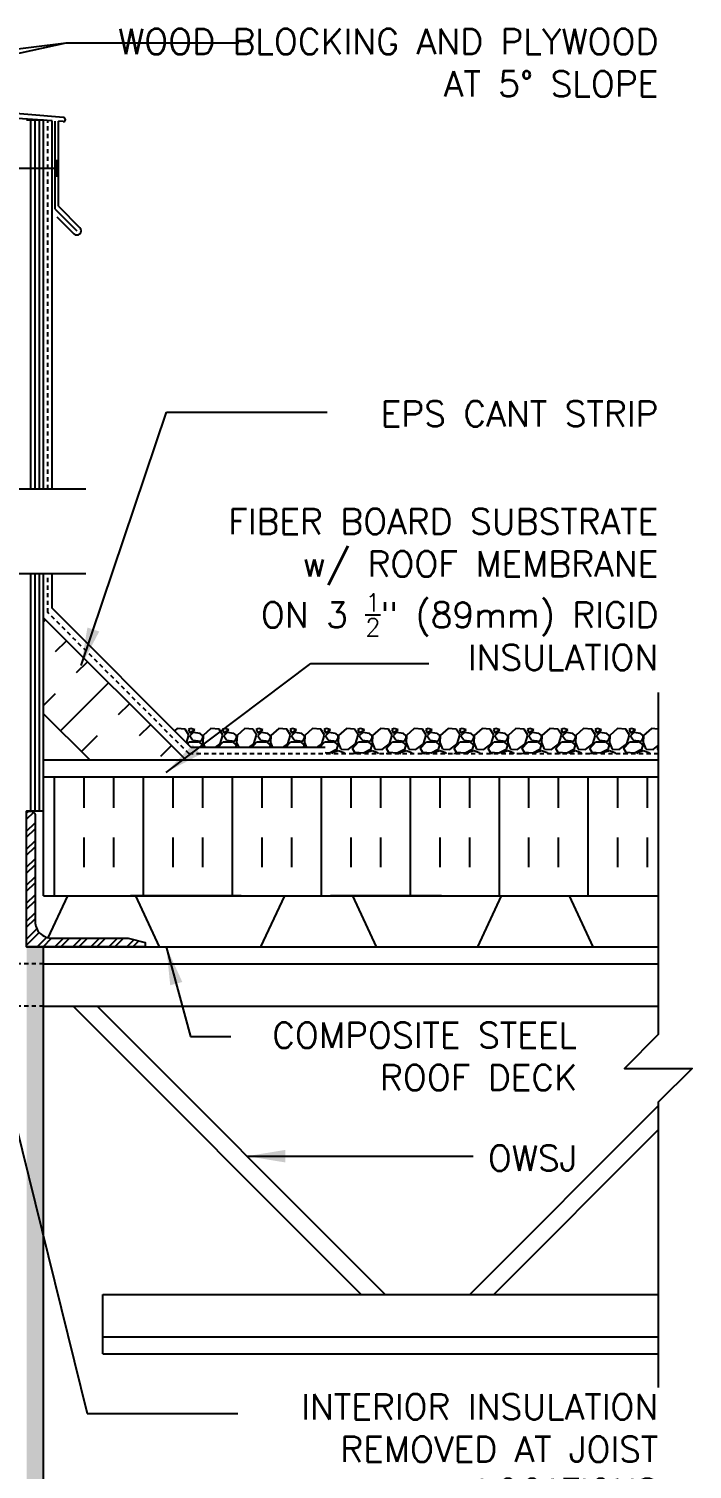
# Model space of a CAD drawing. Header units: inches. Extents: x 188 to 308, y 239 to 325.
# Drawn here: x 288.6 to 308.17, y 282.14 to 324.62 of the extents above; entities that cross this region are included whole.
import ezdxf

# ---------------------------------------------------------------- set-up
doc = ezdxf.new("R2010")
doc.units = ezdxf.units.IN
doc.header["$LTSCALE"] = 0.5
doc.header["$MEASUREMENT"] = 0
doc.linetypes.add('DASHED2', pattern=[0.375, 0.25, -0.125])
doc.linetypes.add('HIDDEN2', pattern=[0.1875, 0.125, -0.0625])
for name, color, linetype in [('HATCH', 12, 'Continuous'), ('line25', 2, 'Continuous'), ('LINE50', 5, 'Continuous'), ('LINE9', 9, 'Continuous'), ('TEXT', 4, 'Continuous')]:
    doc.layers.add(name, color=color, linetype=linetype)
doc.styles.add('DIM', font='romans.shx', dxfattribs={"width": 0.7})
doc.styles.add('ROMANS', font='romans.shx', dxfattribs={"height": 1.125})
doc.dimstyles.new('ext_12', dxfattribs={"dimscale": 12, "dimtxt": 0.09375, "dimasz": 0.09375, "dimexe": 0.09375, "dimexo": 0.0625, "dimgap": 0.0625, "dimtad": 1, "dimdec": 1, "dimzin": 3, "dimdsep": 46, "dimlunit": 4, "dimtxsty": 'DIM', "dimcen": 0.09, "dimdle": 0.09375, "dimclrt": 4, "dimadec": 0, "dimazin": 0, "dimtfac": 1, "dimtdec": 1, "dimtmove": 2, "dimatfit": 3, "dimfxl": 1, "dimfrac": 2, "dimtolj": 1, "dimtzin": 0, "dimarcsym": 0})

msp = doc.modelspace()

# ---------------------------------------------------------------- hatches: boundary and pattern name
at = {"layer": 'HATCH'}
h = msp.add_hatch(dxfattribs=at)
h.set_pattern_fill('INSUL', color=256, scale=7, angle=45, style=0)
h.set_pattern_definition([(45, (181.73, 144.1496), (-1.856155, 1.856155), []), (45, (181.1114, 144.7683), (-1.856155, 1.856155), [0.875, -0.875]), (45, (180.4927, 145.387), (-1.856155, 1.856155), [0.875, -0.875])])
h.paths.add_polyline_path([(290.282, 303.176), (293.11, 303.176), (289.033, 307.252), (289.033, 304.424)])
h = msp.add_hatch(dxfattribs=at)
h.set_pattern_fill('INSUL', color=256, scale=7, angle=90, style=0)
h.set_pattern_definition([(90, (181.73, 144.1496), (-2.625, 2e-16), []), (90, (180.855, 144.1496), (-2.625, 2e-16), [0.875, -0.875]), (90, (179.98, 144.1496), (-2.625, 2e-16), [0.875, -0.875])])
h.paths.add_polyline_path([(289.033, 302.551), (289.033, 299.051), (307.173, 299.051), (307.173, 302.551)])
h = msp.add_hatch(dxfattribs=at)
h.set_pattern_fill('ANSI32', color=256, style=0)
h.set_pattern_definition([(45, (169.51458, 42.46265), (-0.26516504, 0.26516504), []), (45, (169.69136, 42.46265), (-0.26516504, 0.26516504), [])])
h.paths.add_polyline_path([(288.783, 298.301), (288.783, 301.426, 0.414214), (288.658, 301.551), (288.533, 301.551), (288.533, 297.551), (292.033, 297.551), (292.033, 297.676), (291.533, 297.801), (289.283, 297.801, -0.414214)])
h = msp.add_hatch(dxfattribs=at)
h.set_pattern_fill('AR-SAND', color=256, scale=0.25, style=0)
h.set_pattern_definition([(37.5, (113.52773, 33.10064), (-0.01574834, 0.48170594), [0, -0.38, 0, -0.425, 0, -0.40625]), (7.5, (113.5277, 33.10064), (0.4424442, 0.7055365), [0, -0.205, 0, -0.3425, 0, -0.13125]), (327.5, (113.22023, 33.10064), (0.77853547, 0.00141476), [0, -0.125, 0, -0.45, 0, -0.5875]), (317.5, (113.2202, 33.10064), (0.7515317, 0.2194189), [0, -0.0625, 0, -0.295, 0, -0.3375])])
h.paths.add_polyline_path([(289.033, 297.551), (288.533, 297.551), (288.533, 281.491), (288.533, 272.491), (289.033, 272.491)])

# ---------------------------------------------------------------- linework, layer by layer
at = {"color": 192}
for p, q in [((292.448, 297.551), (295.448, 297.551)), ((298.846, 297.551), (301.846, 297.551)), ((305.245, 297.551), (307.173, 297.551))]:
    msp.add_line(p, q, dxfattribs=at)
at = {"layer": 'HATCH'}
for p, q in [((289.624, 322.003), (268.658, 323.837)), ((289.283, 321.91), (287.976, 322.001)), ((288.658, 311.051), (288.658, 321.927)), ((288.783, 311.051), (288.783, 321.927)), ((288.908, 311.051), (288.908, 321.927)), ((289.283, 311.051), (289.283, 321.91)), ((289.377, 319.305), (289.377, 321.902)), ((289.614, 321.89), (289.471, 321.899)), ((289.471, 319.388), (289.471, 321.899)), ((289.377, 319.305), (290.014, 318.668)), ((289.427, 319.078), (289.925, 318.58)), ((289.471, 319.388), (290.102, 318.756)), ((288.658, 301.551), (288.658, 308.551)), ((288.783, 301.551), (288.783, 308.551)), ((288.908, 301.551), (288.908, 308.551)), ((289.283, 307.533), (289.283, 308.551)), ((293.39, 303.426), (289.283, 307.533)), ((292.97, 303.989), (292.895, 303.921)), ((293.21, 303.969), (292.97, 303.989)), ((293.322, 303.79), (293.212, 303.97)), ((293.249, 303.567), (293.32, 303.789)), ((293.38, 303.989), (293.31, 303.959)), ((293.31, 303.96), (293.35, 303.86)), ((293.35, 303.86), (293.5, 303.95)), ((293.45, 303.87), (293.35, 303.77)), ((293.35, 303.77), (293.43, 303.65)), ((293.5, 303.95), (293.38, 303.99)), ((293.651, 303.84), (293.451, 303.87)), ((293.732, 303.768), (293.652, 303.838)), ((293.74, 303.78), (293.73, 303.57)), ((293.73, 303.71), (293.73, 303.77)), ((293.97, 303.989), (293.74, 303.779)), ((294.21, 303.969), (293.97, 303.989)), ((294.322, 303.79), (294.212, 303.97)), ((294.24, 303.539), (294.32, 303.789)), ((294.38, 303.989), (294.31, 303.959)), ((294.31, 303.96), (294.35, 303.86)), ((294.35, 303.86), (294.5, 303.95)), ((294.45, 303.87), (294.35, 303.77)), ((294.35, 303.77), (294.43, 303.65)), ((294.5, 303.95), (294.38, 303.99)), ((294.651, 303.84), (294.451, 303.87)), ((294.732, 303.768), (294.652, 303.838)), ((294.74, 303.78), (294.73, 303.57)), ((294.73, 303.71), (294.73, 303.77)), ((294.97, 303.989), (294.74, 303.779)), ((295.21, 303.969), (294.97, 303.989)), ((295.322, 303.79), (295.212, 303.97)), ((295.24, 303.539), (295.32, 303.789)), ((295.38, 303.989), (295.31, 303.959)), ((295.31, 303.96), (295.35, 303.86)), ((295.35, 303.86), (295.5, 303.95)), ((295.45, 303.87), (295.35, 303.77)), ((295.35, 303.77), (295.43, 303.65)), ((295.5, 303.95), (295.38, 303.99)), ((295.651, 303.84), (295.451, 303.87)), ((295.732, 303.768), (295.652, 303.838)), ((295.74, 303.78), (295.73, 303.57)), ((295.73, 303.71), (295.73, 303.77)), ((295.97, 303.989), (295.74, 303.779)), ((296.21, 303.969), (295.97, 303.989)), ((296.322, 303.79), (296.212, 303.97)), ((296.24, 303.539), (296.32, 303.789)), ((296.38, 303.989), (296.31, 303.959)), ((296.31, 303.96), (296.35, 303.86)), ((296.35, 303.86), (296.5, 303.95)), ((296.45, 303.87), (296.35, 303.77)), ((296.35, 303.77), (296.43, 303.65)), ((296.5, 303.95), (296.38, 303.99)), ((296.651, 303.84), (296.451, 303.87)), ((296.732, 303.768), (296.652, 303.838)), ((296.74, 303.78), (296.73, 303.57)), ((296.73, 303.71), (296.73, 303.77)), ((296.97, 303.989), (296.74, 303.779)), ((297.21, 303.969), (296.97, 303.989)), ((297.322, 303.79), (297.212, 303.97)), ((297.24, 303.539), (297.32, 303.789)), ((297.38, 303.989), (297.31, 303.959)), ((297.31, 303.96), (297.35, 303.86)), ((297.35, 303.86), (297.5, 303.95)), ((297.45, 303.87), (297.35, 303.77)), ((297.35, 303.77), (297.43, 303.65)), ((297.5, 303.95), (297.38, 303.99)), ((297.651, 303.84), (297.451, 303.87)), ((297.732, 303.768), (297.652, 303.838)), ((297.74, 303.78), (297.73, 303.57)), ((297.73, 303.71), (297.73, 303.77)), ((297.97, 303.989), (297.74, 303.779)), ((298.21, 303.969), (297.97, 303.989)), ((298.322, 303.79), (298.212, 303.97)), ((298.24, 303.539), (298.32, 303.789)), ((298.38, 303.989), (298.31, 303.959)), ((298.31, 303.96), (298.35, 303.86)), ((298.35, 303.86), (298.5, 303.95)), ((298.45, 303.87), (298.35, 303.77)), ((298.35, 303.77), (298.43, 303.65)), ((298.5, 303.95), (298.38, 303.99)), ((298.651, 303.84), (298.451, 303.87)), ((298.732, 303.768), (298.652, 303.838)), ((298.74, 303.78), (298.73, 303.57)), ((298.73, 303.71), (298.73, 303.77)), ((298.97, 303.989), (298.74, 303.779)), ((299.21, 303.969), (298.97, 303.989)), ((299.322, 303.79), (299.212, 303.97)), ((299.24, 303.539), (299.32, 303.789)), ((299.38, 303.989), (299.31, 303.959)), ((299.31, 303.96), (299.35, 303.86)), ((299.35, 303.86), (299.5, 303.95)), ((299.45, 303.87), (299.35, 303.77)), ((299.35, 303.77), (299.43, 303.65)), ((299.5, 303.95), (299.38, 303.99)), ((299.651, 303.84), (299.451, 303.87)), ((299.732, 303.768), (299.652, 303.838)), ((299.74, 303.78), (299.73, 303.57)), ((299.73, 303.71), (299.73, 303.77)), ((299.97, 303.989), (299.74, 303.779)), ((300.21, 303.969), (299.97, 303.989)), ((300.322, 303.79), (300.212, 303.97)), ((300.24, 303.539), (300.32, 303.789)), ((300.38, 303.989), (300.31, 303.959)), ((300.31, 303.96), (300.35, 303.86)), ((300.35, 303.86), (300.5, 303.95)), ((300.45, 303.87), (300.35, 303.77)), ((300.35, 303.77), (300.43, 303.65)), ((300.5, 303.95), (300.38, 303.99)), ((300.651, 303.84), (300.451, 303.87)), ((300.732, 303.768), (300.652, 303.838)), ((300.74, 303.78), (300.73, 303.57)), ((300.73, 303.71), (300.73, 303.77)), ((300.97, 303.989), (300.74, 303.779)), ((301.21, 303.969), (300.97, 303.989)), ((301.322, 303.79), (301.212, 303.97)), ((301.24, 303.539), (301.32, 303.789)), ((301.38, 303.989), (301.31, 303.959)), ((301.31, 303.96), (301.35, 303.86)), ((301.35, 303.86), (301.5, 303.95)), ((301.45, 303.87), (301.35, 303.77)), ((301.35, 303.77), (301.43, 303.65)), ((301.5, 303.95), (301.38, 303.99)), ((301.651, 303.84), (301.451, 303.87)), ((301.732, 303.768), (301.652, 303.838)), ((301.74, 303.78), (301.73, 303.57)), ((301.73, 303.71), (301.73, 303.77)), ((301.97, 303.989), (301.74, 303.779)), ((302.21, 303.969), (301.97, 303.989)), ((302.322, 303.79), (302.212, 303.97)), ((302.24, 303.539), (302.32, 303.789)), ((302.38, 303.989), (302.31, 303.959)), ((302.31, 303.96), (302.35, 303.86)), ((302.35, 303.86), (302.5, 303.95)), ((302.45, 303.87), (302.35, 303.77)), ((302.35, 303.77), (302.43, 303.65)), ((302.5, 303.95), (302.38, 303.99)), ((302.651, 303.84), (302.451, 303.87)), ((302.732, 303.768), (302.652, 303.838)), ((302.74, 303.78), (302.73, 303.57)), ((302.73, 303.71), (302.73, 303.77)), ((302.97, 303.989), (302.74, 303.779)), ((303.21, 303.969), (302.97, 303.989)), ((303.322, 303.79), (303.212, 303.97)), ((303.24, 303.539), (303.32, 303.789)), ((303.38, 303.989), (303.31, 303.959)), ((303.31, 303.96), (303.35, 303.86)), ((303.35, 303.86), (303.5, 303.95)), ((303.45, 303.87), (303.35, 303.77)), ((303.35, 303.77), (303.43, 303.65)), ((303.5, 303.95), (303.38, 303.99)), ((303.651, 303.84), (303.451, 303.87)), ((303.732, 303.768), (303.652, 303.838)), ((303.74, 303.78), (303.73, 303.57)), ((303.73, 303.71), (303.73, 303.77)), ((303.97, 303.989), (303.74, 303.779)), ((304.21, 303.969), (303.97, 303.989)), ((304.322, 303.79), (304.212, 303.97)), ((304.24, 303.539), (304.32, 303.789)), ((304.38, 303.989), (304.31, 303.959)), ((304.31, 303.96), (304.35, 303.86)), ((304.35, 303.86), (304.5, 303.95)), ((304.45, 303.87), (304.35, 303.77)), ((304.35, 303.77), (304.43, 303.65)), ((304.5, 303.95), (304.38, 303.99)), ((304.651, 303.84), (304.451, 303.87)), ((304.732, 303.768), (304.652, 303.838)), ((304.74, 303.78), (304.73, 303.57)), ((304.73, 303.71), (304.73, 303.77)), ((304.97, 303.989), (304.74, 303.779)), ((305.21, 303.969), (304.97, 303.989)), ((305.322, 303.79), (305.212, 303.97)), ((305.24, 303.539), (305.32, 303.789)), ((305.38, 303.989), (305.31, 303.959)), ((305.31, 303.96), (305.35, 303.86)), ((305.35, 303.86), (305.5, 303.95)), ((305.45, 303.87), (305.35, 303.77)), ((305.35, 303.77), (305.43, 303.65)), ((305.5, 303.95), (305.38, 303.99)), ((305.651, 303.84), (305.451, 303.87)), ((305.732, 303.768), (305.652, 303.838)), ((305.74, 303.78), (305.73, 303.57)), ((305.73, 303.71), (305.73, 303.77)), ((305.97, 303.989), (305.74, 303.779)), ((306.21, 303.969), (305.97, 303.989)), ((306.322, 303.79), (306.212, 303.97)), ((306.24, 303.539), (306.32, 303.789)), ((306.38, 303.989), (306.31, 303.959)), ((306.31, 303.96), (306.35, 303.86)), ((306.35, 303.86), (306.5, 303.95)), ((306.45, 303.87), (306.35, 303.77)), ((306.35, 303.77), (306.43, 303.65)), ((306.5, 303.95), (306.38, 303.99)), ((306.651, 303.84), (306.451, 303.87)), ((306.732, 303.768), (306.652, 303.838)), ((306.74, 303.78), (306.73, 303.57)), ((306.73, 303.71), (306.73, 303.77)), ((306.97, 303.989), (306.74, 303.779)), ((307.173, 303.972), (306.97, 303.989)), ((293.276, 303.54), (293.33, 303.599)), ((293.33, 303.6), (293.59, 303.6)), ((297.339, 303.426), (293.39, 303.426)), ((293.43, 303.649), (293.68, 303.619)), ((293.59, 303.601), (293.72, 303.511)), ((293.68, 303.62), (293.73, 303.71)), ((293.72, 303.509), (293.696, 303.426)), ((293.729, 303.571), (293.79, 303.426)), ((294.092, 303.426), (294.24, 303.54)), ((294.174, 303.426), (294.33, 303.599)), ((294.33, 303.6), (294.59, 303.6)), ((294.43, 303.649), (294.68, 303.619)), ((294.59, 303.601), (294.72, 303.511)), ((294.68, 303.62), (294.73, 303.71)), ((294.72, 303.509), (294.696, 303.426)), ((294.729, 303.571), (294.79, 303.426)), ((295.092, 303.426), (295.24, 303.54)), ((295.174, 303.426), (295.33, 303.599)), ((295.33, 303.6), (295.59, 303.6)), ((295.43, 303.649), (295.68, 303.619)), ((295.59, 303.601), (295.72, 303.511)), ((295.68, 303.62), (295.73, 303.71)), ((295.72, 303.509), (295.696, 303.426)), ((295.729, 303.571), (295.79, 303.426)), ((296.092, 303.426), (296.24, 303.54)), ((296.174, 303.426), (296.33, 303.599)), ((296.33, 303.6), (296.59, 303.6)), ((296.43, 303.649), (296.68, 303.619)), ((296.59, 303.601), (296.72, 303.511)), ((296.68, 303.62), (296.73, 303.71)), ((296.72, 303.509), (296.696, 303.426)), ((296.729, 303.571), (296.79, 303.426)), ((297.092, 303.426), (297.24, 303.54)), ((297.174, 303.426), (297.33, 303.599)), ((297.33, 303.6), (297.59, 303.6)), ((297.339, 303.301), (297.339, 303.301)), ((297.43, 303.649), (297.68, 303.619)), ((297.681, 303.369), (297.471, 303.259)), ((297.57, 303.29), (297.73, 303.34)), ((297.59, 303.601), (297.72, 303.511)), ((297.68, 303.62), (297.73, 303.71)), ((297.72, 303.509), (297.68, 303.369)), ((297.729, 303.571), (297.809, 303.381)), ((297.73, 303.339), (297.89, 303.279)), ((297.81, 303.379), (298.02, 303.369)), ((298.02, 303.37), (298.24, 303.54)), ((298.15, 303.399), (298.33, 303.599)), ((298.222, 303.279), (298.152, 303.399)), ((298.33, 303.6), (298.59, 303.6)), ((298.43, 303.649), (298.68, 303.619)), ((298.681, 303.369), (298.471, 303.259)), ((298.57, 303.29), (298.73, 303.34)), ((298.59, 303.601), (298.72, 303.511)), ((298.68, 303.62), (298.73, 303.71)), ((298.72, 303.509), (298.68, 303.369)), ((298.729, 303.571), (298.809, 303.381)), ((298.73, 303.339), (298.89, 303.279)), ((298.81, 303.379), (299.02, 303.369)), ((299.02, 303.37), (299.24, 303.54)), ((299.15, 303.399), (299.33, 303.599)), ((299.222, 303.279), (299.152, 303.399)), ((299.33, 303.6), (299.59, 303.6)), ((299.43, 303.649), (299.68, 303.619)), ((299.681, 303.369), (299.471, 303.259)), ((299.57, 303.29), (299.73, 303.34)), ((299.59, 303.601), (299.72, 303.511)), ((299.68, 303.62), (299.73, 303.71)), ((299.72, 303.509), (299.68, 303.369)), ((299.729, 303.571), (299.809, 303.381)), ((299.73, 303.339), (299.89, 303.279)), ((299.81, 303.379), (300.02, 303.369)), ((300.02, 303.37), (300.24, 303.54)), ((300.15, 303.399), (300.33, 303.599)), ((300.222, 303.279), (300.152, 303.399)), ((300.33, 303.6), (300.59, 303.6)), ((300.43, 303.649), (300.68, 303.619)), ((300.681, 303.369), (300.471, 303.259)), ((300.57, 303.29), (300.73, 303.34)), ((300.59, 303.601), (300.72, 303.511)), ((300.68, 303.62), (300.73, 303.71)), ((300.72, 303.509), (300.68, 303.369)), ((300.729, 303.571), (300.809, 303.381)), ((300.73, 303.339), (300.89, 303.279)), ((300.81, 303.379), (301.02, 303.369)), ((301.02, 303.37), (301.24, 303.54)), ((301.15, 303.399), (301.33, 303.599)), ((301.222, 303.279), (301.152, 303.399)), ((301.33, 303.6), (301.59, 303.6)), ((301.43, 303.649), (301.68, 303.619)), ((301.681, 303.369), (301.471, 303.259)), ((301.57, 303.29), (301.73, 303.34)), ((301.59, 303.601), (301.72, 303.511)), ((301.68, 303.62), (301.73, 303.71)), ((301.72, 303.509), (301.68, 303.369)), ((301.729, 303.571), (301.809, 303.381)), ((301.73, 303.339), (301.89, 303.279)), ((301.81, 303.379), (302.02, 303.369)), ((302.02, 303.37), (302.24, 303.54)), ((302.15, 303.399), (302.33, 303.599)), ((302.222, 303.279), (302.152, 303.399)), ((302.33, 303.6), (302.59, 303.6)), ((302.43, 303.649), (302.68, 303.619)), ((302.681, 303.369), (302.471, 303.259)), ((302.57, 303.29), (302.73, 303.34)), ((302.59, 303.601), (302.72, 303.511)), ((302.68, 303.62), (302.73, 303.71)), ((302.72, 303.509), (302.68, 303.369)), ((302.729, 303.571), (302.809, 303.381)), ((302.73, 303.339), (302.89, 303.279)), ((302.81, 303.379), (303.02, 303.369)), ((303.02, 303.37), (303.24, 303.54)), ((303.15, 303.399), (303.33, 303.599)), ((303.222, 303.279), (303.152, 303.399)), ((303.33, 303.6), (303.59, 303.6)), ((303.43, 303.649), (303.68, 303.619)), ((303.681, 303.369), (303.471, 303.259)), ((303.57, 303.29), (303.73, 303.34)), ((303.59, 303.601), (303.72, 303.511)), ((303.68, 303.62), (303.73, 303.71)), ((303.72, 303.509), (303.68, 303.369)), ((303.729, 303.571), (303.809, 303.381)), ((303.73, 303.339), (303.89, 303.279)), ((303.81, 303.379), (304.02, 303.369)), ((304.02, 303.37), (304.24, 303.54)), ((304.15, 303.399), (304.33, 303.599)), ((304.222, 303.279), (304.152, 303.399)), ((304.33, 303.6), (304.59, 303.6)), ((304.43, 303.649), (304.68, 303.619)), ((304.681, 303.369), (304.471, 303.259)), ((304.57, 303.29), (304.73, 303.34)), ((304.59, 303.601), (304.72, 303.511)), ((304.68, 303.62), (304.73, 303.71)), ((304.72, 303.509), (304.68, 303.369)), ((304.729, 303.571), (304.809, 303.381)), ((304.73, 303.339), (304.89, 303.279)), ((304.81, 303.379), (305.02, 303.369)), ((305.02, 303.37), (305.24, 303.54)), ((305.15, 303.399), (305.33, 303.599)), ((305.222, 303.279), (305.152, 303.399)), ((305.33, 303.6), (305.59, 303.6)), ((305.43, 303.649), (305.68, 303.619)), ((305.681, 303.369), (305.471, 303.259)), ((305.57, 303.29), (305.73, 303.34)), ((305.59, 303.601), (305.72, 303.511)), ((305.68, 303.62), (305.73, 303.71)), ((305.72, 303.509), (305.68, 303.369)), ((305.729, 303.571), (305.809, 303.381)), ((305.73, 303.339), (305.89, 303.279)), ((305.81, 303.379), (306.02, 303.369)), ((306.02, 303.37), (306.24, 303.54)), ((306.15, 303.399), (306.33, 303.6)), ((306.222, 303.279), (306.152, 303.399)), ((306.33, 303.6), (306.59, 303.6)), ((306.43, 303.649), (306.68, 303.619)), ((306.681, 303.369), (306.471, 303.259)), ((306.57, 303.29), (306.73, 303.34)), ((306.59, 303.601), (306.72, 303.511)), ((306.68, 303.62), (306.73, 303.71)), ((306.72, 303.509), (306.68, 303.369)), ((306.729, 303.571), (306.809, 303.381)), ((306.73, 303.339), (306.89, 303.279)), ((306.81, 303.379), (307.02, 303.369)), ((307.02, 303.37), (307.173, 303.489)), ((307.15, 303.399), (307.173, 303.425)), ((307.173, 303.362), (307.152, 303.399)), ((297.47, 303.261), (297.339, 303.272)), ((297.548, 303.238), (297.57, 303.289)), ((297.89, 303.279), (297.909, 303.238)), ((298.241, 303.249), (298.14, 303.238)), ((298.47, 303.261), (298.22, 303.281)), ((298.288, 303.238), (298.24, 303.25)), ((298.548, 303.238), (298.57, 303.289)), ((298.89, 303.279), (298.909, 303.238)), ((299.241, 303.249), (299.14, 303.238)), ((299.47, 303.261), (299.22, 303.281)), ((299.288, 303.238), (299.24, 303.25)), ((299.548, 303.238), (299.57, 303.289)), ((299.89, 303.279), (299.909, 303.238)), ((300.241, 303.249), (300.14, 303.238)), ((300.47, 303.261), (300.22, 303.281)), ((300.288, 303.238), (300.24, 303.25)), ((300.548, 303.238), (300.57, 303.289)), ((300.89, 303.279), (300.909, 303.238)), ((301.241, 303.249), (301.14, 303.238)), ((301.47, 303.261), (301.22, 303.281)), ((301.288, 303.238), (301.24, 303.25)), ((301.548, 303.238), (301.57, 303.289)), ((301.89, 303.279), (301.909, 303.238)), ((302.241, 303.249), (302.14, 303.238)), ((302.47, 303.261), (302.22, 303.281)), ((302.288, 303.238), (302.24, 303.25)), ((302.548, 303.238), (302.57, 303.289)), ((302.89, 303.279), (302.909, 303.238)), ((303.241, 303.249), (303.14, 303.238)), ((303.47, 303.261), (303.22, 303.281)), ((303.288, 303.238), (303.24, 303.25)), ((303.548, 303.238), (303.57, 303.289)), ((303.89, 303.279), (303.909, 303.238)), ((304.241, 303.249), (304.14, 303.238)), ((304.47, 303.261), (304.22, 303.281)), ((304.288, 303.238), (304.24, 303.25)), ((304.548, 303.238), (304.57, 303.289)), ((304.89, 303.279), (304.909, 303.238)), ((305.241, 303.249), (305.14, 303.238)), ((305.47, 303.261), (305.22, 303.281)), ((305.288, 303.238), (305.24, 303.25)), ((305.548, 303.238), (305.57, 303.289)), ((305.89, 303.279), (305.909, 303.238)), ((306.241, 303.249), (306.14, 303.238)), ((306.47, 303.261), (306.22, 303.281)), ((306.288, 303.238), (306.24, 303.25)), ((306.548, 303.238), (306.57, 303.289)), ((306.89, 303.279), (306.909, 303.238)), ((307.173, 303.241), (307.14, 303.238))]:
    msp.add_line(p, q, dxfattribs=at)
at = {"layer": 'HATCH', "linetype": 'HIDDEN2', "ltscale": 2}
for p, q in [((289.033, 297.051), (285.908, 297.051)), ((289.033, 295.801), (285.908, 295.801))]:
    msp.add_line(p, q, dxfattribs=at)
at = {"layer": 'HATCH'}
for centre, radius, start, end in [((289.619, 321.947), 0.0567, 265, 85), ((290.014, 318.668), 0.125, 225, 45)]:
    msp.add_arc(centre, radius, start, end, dxfattribs=at)
at = {"layer": 'line25'}
for p, q in [((289.033, 321.927), (288.533, 321.927)), ((289.033, 311.051), (289.033, 321.927)), ((289.033, 299.051), (289.033, 308.551)), ((293.235, 303.051), (289.033, 307.252)), ((290.407, 303.051), (289.033, 304.424)), ((289.033, 301.551), (288.533, 301.551)), ((289.033, 299.051), (304.202, 299.051)), ((289.283, 299.051), (307.173, 299.051)), ((294.863, 299.051), (291.593, 299.051)), ((300.773, 299.051), (297.503, 299.051)), ((288.533, 297.551), (307.173, 297.551)), ((289.033, 297.051), (307.173, 297.051)), ((289.033, 295.801), (307.173, 295.801)), ((289.908, 295.801), (298.408, 287.301)), ((290.615, 295.801), (299.115, 287.301)), ((307.173, 292.858), (301.615, 287.301)), ((307.173, 292.151), (302.322, 287.301)), ((290.783, 287.301), (307.173, 287.301)), ((290.783, 285.551), (290.783, 287.301)), ((290.783, 286.051), (307.173, 286.051)), ((290.783, 285.551), (307.173, 285.551))]:
    msp.add_line(p, q, dxfattribs=at)
msp.add_lwpolyline([(307.173, 302.551), (289.033, 302.551)], dxfattribs=at)
at = {"layer": 'line25', "color": 192}
for points in [[(289.171, 297.813), (289.748, 299.051), (291.748, 299.051), (292.448, 297.551)], [(295.448, 297.551), (296.147, 299.051), (298.147, 299.051), (298.846, 297.551)], [(301.846, 297.551), (302.546, 299.051), (304.546, 299.051), (305.245, 297.551)]]:
    msp.add_lwpolyline(points, dxfattribs=at)
at = {"layer": 'LINE50', "color": 9, "linetype": 'DASHED2'}
for p, q in [((289.158, 311.051), (289.158, 321.918)), ((289.158, 307.408), (289.158, 308.551)), ((293.328, 303.238), (289.158, 307.408)), ((307.173, 303.238), (293.328, 303.238))]:
    msp.add_line(p, q, dxfattribs=at)
at = {"layer": 'LINE50', "color": 9}
msp.add_line((289.033, 272.491), (289.033, 297.551), dxfattribs=at)
at = {"layer": 'LINE9'}
for p, q in [((289.411, 320.505), (289.411, 320.755)), ((289.411, 320.505), (287.565, 320.505)), ((289.411, 320.505), (289.411, 320.255)), ((290.283, 311.051), (280.047, 311.051)), ((290.283, 308.551), (280.047, 308.551))]:
    msp.add_line(p, q, dxfattribs=at)
for points in [[(307.173, 305.051), (307.173, 294.965), (306.173, 293.965), (307.173, 293.965), (308.173, 293.965), (307.173, 292.965), (307.173, 284.551)], [(307.173, 303.051), (289.033, 303.051)]]:
    msp.add_lwpolyline(points, dxfattribs=at)
msp.add_lwpolyline([(292.033, 297.551), (288.533, 297.551), (288.533, 301.551), (288.658, 301.551, -0.414214), (288.783, 301.426), (288.783, 298.301, 0.414214), (289.283, 297.801), (291.533, 297.801), (292.033, 297.676)], format="xyb", close=True, dxfattribs=at)

# ---------------------------------------------------------------- texts
at = {"layer": 'TEXT', "char_height": 0.75, "style": 'ROMANS'}
for s, insert, width, attachment_point in [('\\A1;WOOD BLOCKING AND PLYWOOD \\PAT 5%%D SLOPE', (307.173, 324.623), 17.3954, 3), ('\\A1;EPS CANT STRIP', (307.173, 313.645), 9.59335, 3), ('\\A1;FIBER BOARD SUBSTRATE\\Pw/ ROOF MEMBRANE \\PON 3 {\\H0.7x;\\S1/2;}" (89mm) RIGID \\PINSULATION', (307.173, 310.469), 26.1134, 3), ('\\A1;COMPOSITE STEEL ROOF DECK', (304.775, 295.319), 10.90808, 3), ('\\A1;OWSJ', (304.775, 291.693), 9.59335, 3), ('\\A1;INTERIOR INSULATION REMOVED AT JOIST LOCATIONS', (307.173, 282.735), 12.22718, 6)]:
    msp.add_mtext(s, dxfattribs=dict(at, insert=insert, width=width, attachment_point=attachment_point))

# ---------------------------------------------------------------- leaders
at = {"layer": 'TEXT'}
for points in [[(275.783, 321.176), (289.702, 324.212)], [(278.146, 322.776), (289.702, 324.212), (294.791, 324.212)], [(290.142, 305.842), (292.655, 313.321), (297.403, 313.321)], [(292.647, 302.696), (296.917, 305.908), (300.399, 305.908)], [(292.654, 297.551), (293.369, 294.908), (294.556, 294.908)], [(287.346, 295.801), (290.315, 283.791), (294.768, 283.791)], [(295.04, 291.376), (301.705, 291.376)]]:
    msp.add_leader(points, dimstyle='ext_12', override={"dimgap": 0.0625, "dimtad": 0}, dxfattribs=at)

doc.saveas('drawing.dxf')
